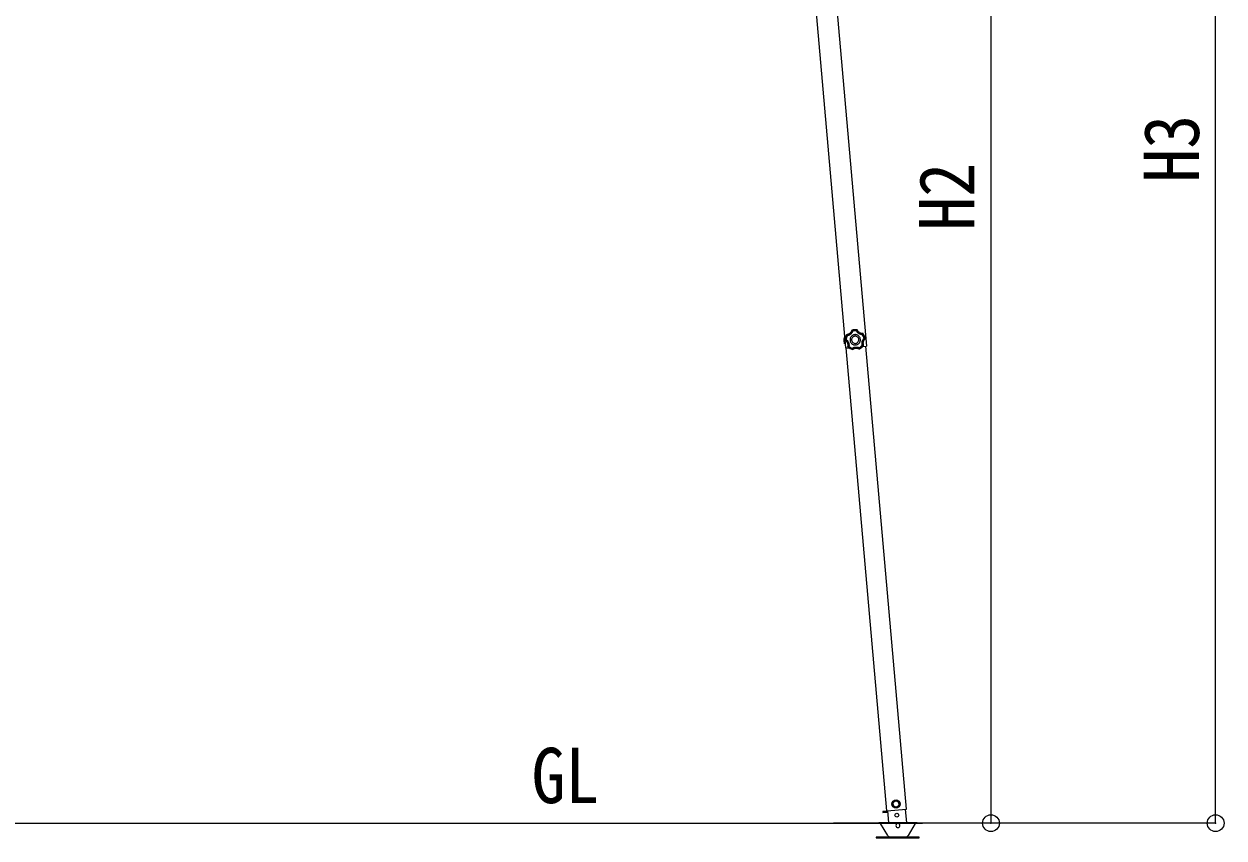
# Model space of a CAD drawing. Units: millimetres at full size; details may follow other scales. Extents: x -9783 to 9892, y -6828 to 6752.
# Drawn here: x -6421 to -3915, y -728 to 971 of the extents above; entities that cross this region are included whole.
import ezdxf
from ezdxf.enums import TextEntityAlignment as Align

# ---------------------------------------------------------------- set-up
doc = ezdxf.new("R2010")
doc.units = ezdxf.units.MM
doc.header["$LTSCALE"] = 35
doc.header["$PDMODE"] = 32
doc.header["$PDSIZE"] = 35
doc.layers.add('0-0_0', color=7, linetype='Continuous', lineweight=9)
doc.layers.add('0-A_寸法', color=4, linetype='Continuous', lineweight=9)
doc.styles.add('ＭＳ ゴシック', font='')
doc.styles.get('ＭＳ ゴシック').set_extended_font_data('MS Gothic')

msp = doc.modelspace()

# ---------------------------------------------------------------- linework, layer by layer
at = {"layer": '0-0_0'}
msp.add_line((-7290.76, -696.92), (-4544.99, -696.92), dxfattribs=at)
at = {"layer": '0-A_寸法', "color": 6}
for p, q in [((-3932.92, -696.92), (-3932.92, 2116.08)), ((-4401.93, 1915.68), (-4401.93, -696.92)), ((-4401.93, -696.92), (-4730.76, -696.92)), ((-3932.92, -696.92), (-4401.93, -696.92))]:
    msp.add_line(p, q, dxfattribs=at)
at = {"layer": '0-A_寸法'}
for p, q in [((-4845.27, 1887.63), (-4705.4, 294.5)), ((-4801.44, 1891.48), (-4661.56, 298.35)), ((-4692.28, 331.39), (-4692.6, 331.06)), ((-4692.29, 331.39), (-4692.6, 331.06)), ((-4692.37, 330.75), (-4692.6, 331.06)), ((-4692.05, 331.08), (-4692.37, 330.75)), ((-4692.05, 331.08), (-4692.37, 330.75)), ((-4692.28, 331.39), (-4692.05, 331.08)), ((-4681.39, 331.83), (-4681.2, 332.17)), ((-4681.03, 331.54), (-4681.39, 331.83)), ((-4681.03, 331.54), (-4681.39, 331.83)), ((-4680.84, 331.88), (-4681.2, 332.17)), ((-4680.84, 331.88), (-4681.2, 332.17)), ((-4680.84, 331.88), (-4681.03, 331.54)), ((-4708.54, 316.47), (-4707.83, 316.52)), ((-4708.54, 316.47), (-4708.09, 309.99)), ((-4707.64, 303.5), (-4708.09, 309.99)), ((-4707.83, 316.52), (-4706.92, 303.55)), ((-4707.64, 303.5), (-4706.92, 303.55)), ((-4706.32, 311.09), (-4705.96, 311.21)), ((-4706.32, 311.09), (-4706.11, 310.68)), ((-4706.32, 311.09), (-4706.11, 310.68)), ((-4705.74, 310.81), (-4706.11, 310.68)), ((-4705.96, 311.21), (-4705.74, 310.81)), ((-4705.96, 311.21), (-4705.74, 310.81)), ((-4703.25, 322.12), (-4703.64, 321.87)), ((-4703.26, 322.12), (-4703.64, 321.87)), ((-4703.37, 321.59), (-4703.64, 321.87)), ((-4702.99, 321.84), (-4703.37, 321.58)), ((-4702.99, 321.84), (-4703.37, 321.59)), ((-4703.25, 322.12), (-4702.99, 321.84)), ((-4669.27, 324.2), (-4669.05, 324.51)), ((-4668.86, 324), (-4669.27, 324.2)), ((-4668.86, 324), (-4669.27, 324.2)), ((-4668.63, 324.32), (-4669.05, 324.51)), ((-4668.63, 324.32), (-4669.05, 324.51)), ((-4668.63, 324.32), (-4668.86, 324)), ((-4665.01, 313.66), (-4664.85, 314.09)), ((-4665.01, 313.66), (-4664.85, 314.09)), ((-4664.63, 313.58), (-4665.01, 313.66)), ((-4664.85, 314.09), (-4664.47, 314.01)), ((-4664.63, 313.58), (-4664.47, 314.01)), ((-4664.63, 313.58), (-4664.47, 314.01)), ((-4705.4, 294.5), (-4698.33, 295.12)), ((-4619.07, -671.5), (-4703.9, 294.63)), ((-4700.9, 297.79), (-4700.55, 297.95)), ((-4700.9, 297.79), (-4700.77, 297.35)), ((-4700.9, 297.79), (-4700.77, 297.35)), ((-4700.42, 297.51), (-4700.77, 297.35)), ((-4700.55, 297.96), (-4700.42, 297.51)), ((-4700.55, 297.95), (-4700.42, 297.51)), ((-4691.36, 291.85), (-4690.9, 291.93)), ((-4691.36, 291.85), (-4690.9, 291.93)), ((-4691.35, 291.46), (-4691.36, 291.85)), ((-4691.35, 291.46), (-4690.9, 291.54)), ((-4691.35, 291.46), (-4690.9, 291.54)), ((-4690.9, 291.93), (-4690.9, 291.54)), ((-4677.08, 292.9), (-4676.62, 292.88)), ((-4677.03, 292.51), (-4677.08, 292.9)), ((-4677.08, 292.9), (-4676.62, 292.88)), ((-4677.03, 292.51), (-4676.57, 292.49)), ((-4677.03, 292.51), (-4676.57, 292.49)), ((-4676.62, 292.88), (-4676.57, 292.49)), ((-4669.64, 297.64), (-4661.56, 298.35)), ((-4668.43, 299.75), (-4668.37, 300.21)), ((-4668.43, 299.75), (-4668.37, 300.21)), ((-4668.06, 299.64), (-4668.43, 299.75)), ((-4668.37, 300.21), (-4668, 300.09)), ((-4668.06, 299.64), (-4668, 300.09)), ((-4668.06, 299.64), (-4668, 300.09)), ((-4578.23, -667.91), (-4663.06, 298.22)), ((-4618.08, -671.7), (-4627.94, -672.57)), ((-4627.94, -672.57), (-4618.08, -671.71)), ((-4627.94, -672.57), (-4627.77, -674.56)), ((-4617.91, -673.7), (-4627.77, -674.56)), ((-4619.08, -671.49), (-4578.24, -667.92)), ((-4618.11, -671.41), (-4615.99, -695.58)), ((-4577.59, -696.25), (-4580.05, -668.08)), ((-4636.26, -695.92), (-4556.26, -695.92)), ((-4636.26, -696.92), (-4636.26, -695.92)), ((-4636.26, -696.92), (-4556.26, -696.92)), ((-4617.57, -722.92), (-4632.29, -697.42)), ((-4560.23, -697.42), (-4574.95, -722.92)), ((-4556.26, -695.92), (-4556.26, -696.92))]:
    msp.add_line(p, q, dxfattribs=at)
for points in [[(-4692.6, 331.06), (-4692.81, 330.42), (-4693.05, 329.79), (-4693.28, 329.26), (-4693.43, 328.96), (-4693.58, 328.66), (-4693.75, 328.36), (-4693.92, 328.07), (-4694.1, 327.79), (-4694.72, 326.9), (-4695.59, 325.89), (-4696.57, 324.98), (-4697.64, 324.17), (-4698.78, 323.49), (-4699.77, 323.03), (-4700.08, 322.9), (-4700.39, 322.78), (-4700.71, 322.67), (-4701.03, 322.57), (-4701.36, 322.48), (-4701.93, 322.34), (-4702.59, 322.21), (-4703.26, 322.12)], [(-4702.99, 321.84), (-4702.33, 321.93), (-4701.68, 322.06), (-4701.1, 322.2), (-4700.78, 322.29), (-4700.47, 322.39), (-4700.15, 322.5), (-4699.85, 322.61), (-4699.54, 322.74), (-4699.04, 322.96), (-4698.46, 323.26), (-4697.89, 323.58), (-4697.58, 323.78), (-4697.3, 323.96), (-4697.03, 324.15), (-4696.77, 324.35), (-4696.5, 324.55), (-4696, 324.98), (-4695.07, 325.91), (-4694.24, 326.94), (-4693.71, 327.74), (-4693.38, 328.31), (-4693.08, 328.9), (-4692.81, 329.5), (-4692.57, 330.12), (-4692.37, 330.75)], [(-4692.37, 330.75), (-4692.33, 330.72), (-4692.26, 330.67), (-4692.14, 330.58), (-4692, 330.47), (-4691.82, 330.33), (-4691.63, 330.18), (-4691.41, 330), (-4691.18, 329.82), (-4690.94, 329.62), (-4690.7, 329.41), (-4690.95, 328.76), (-4691.23, 328.13), (-4691.5, 327.57), (-4691.67, 327.27), (-4691.84, 326.96), (-4692.02, 326.66), (-4692.21, 326.37), (-4692.4, 326.08), (-4693.02, 325.24), (-4693.93, 324.21), (-4694.93, 323.26), (-4695.29, 322.96), (-4695.56, 322.75), (-4695.84, 322.54), (-4696.13, 322.34), (-4696.41, 322.14), (-4696.8, 321.9), (-4697.4, 321.55), (-4698.01, 321.23), (-4698.63, 320.95), (-4699.27, 320.69), (-4699.93, 320.46), (-4700.6, 320.26), (-4701.28, 320.1), (-4701.96, 319.96)], [(-4681.2, 332.17), (-4683.99, 332.54), (-4686.8, 332.53), (-4689.57, 332.15), (-4692.29, 331.39)], [(-4681.2, 332.17), (-4683.99, 332.54), (-4686.8, 332.53), (-4689.57, 332.15), (-4692.28, 331.39)], [(-4681.39, 331.83), (-4684.07, 332.17), (-4686.77, 332.16), (-4689.44, 331.79), (-4692.05, 331.08)], [(-4692.05, 331.08), (-4692.02, 331.05), (-4691.96, 330.98), (-4691.87, 330.87), (-4691.75, 330.72), (-4691.61, 330.55), (-4691.45, 330.36), (-4691.27, 330.14), (-4691.08, 329.91), (-4690.89, 329.67), (-4690.7, 329.41)], [(-4682.5, 329.99), (-4686.63, 330.16), (-4690.7, 329.41)], [(-4681.39, 331.83), (-4681.41, 331.79), (-4681.46, 331.71), (-4681.54, 331.59), (-4681.64, 331.43), (-4681.76, 331.24), (-4681.89, 331.02), (-4682.03, 330.79), (-4682.18, 330.53), (-4682.34, 330.26), (-4682.5, 329.99)], [(-4681.03, 331.54), (-4681.06, 331.51), (-4681.13, 331.45), (-4681.23, 331.34), (-4681.36, 331.21), (-4681.51, 331.05), (-4681.69, 330.87), (-4681.87, 330.67), (-4682.08, 330.45), (-4682.29, 330.22), (-4682.5, 329.99)], [(-4669.27, 324.2), (-4669.29, 324.16), (-4669.32, 324.07), (-4669.36, 323.93), (-4669.43, 323.76), (-4669.5, 323.55), (-4669.59, 323.31), (-4669.69, 323.05), (-4669.79, 322.78), (-4669.91, 322.49), (-4670.03, 322.2), (-4670.73, 322.23), (-4671.43, 322.3), (-4672.12, 322.41), (-4672.82, 322.55), (-4673.5, 322.72), (-4674.5, 323.03), (-4675.78, 323.56), (-4677.01, 324.21), (-4677.53, 324.54), (-4677.83, 324.73), (-4678.12, 324.93), (-4678.4, 325.14), (-4678.68, 325.36), (-4679.01, 325.63), (-4679.53, 326.1), (-4680.03, 326.58), (-4680.51, 327.1), (-4680.96, 327.63), (-4681.38, 328.19), (-4681.78, 328.77), (-4682.15, 329.37), (-4682.5, 329.99)], [(-4681.03, 331.54), (-4680.74, 330.95), (-4680.42, 330.37), (-4680.06, 329.8), (-4679.68, 329.26), (-4679.27, 328.74), (-4678.84, 328.24), (-4678.38, 327.77), (-4677.9, 327.32), (-4677.57, 327.04), (-4677.31, 326.83), (-4677.04, 326.63), (-4676.77, 326.44), (-4676.5, 326.25), (-4676.13, 326.02), (-4674.97, 325.39), (-4673.76, 324.89), (-4672.81, 324.61), (-4672.49, 324.53), (-4672.16, 324.45), (-4671.84, 324.39), (-4671.51, 324.34), (-4671.18, 324.29), (-4670.6, 324.23), (-4669.94, 324.2), (-4669.27, 324.2)], [(-4669.05, 324.51), (-4669.72, 324.51), (-4670.39, 324.54), (-4670.97, 324.6), (-4671.31, 324.65), (-4671.64, 324.7), (-4671.97, 324.77), (-4672.3, 324.84), (-4672.62, 324.92), (-4673.66, 325.24), (-4674.89, 325.76), (-4676.06, 326.41), (-4677.16, 327.18), (-4678.16, 328.05), (-4678.9, 328.85), (-4679.12, 329.1), (-4679.33, 329.37), (-4679.53, 329.64), (-4679.73, 329.91), (-4679.91, 330.19), (-4680.22, 330.69), (-4680.55, 331.28), (-4680.84, 331.88)], [(-4703.64, 321.87), (-4704.85, 319.33), (-4705.71, 316.66), (-4706.2, 313.9), (-4706.33, 311.09)], [(-4703.64, 321.87), (-4704.85, 319.33), (-4705.71, 316.66), (-4706.2, 313.9), (-4706.32, 311.09)], [(-4706.11, 310.68), (-4705.56, 310.29), (-4705.04, 309.87), (-4704.6, 309.48), (-4704.36, 309.25), (-4704.12, 309.01), (-4703.89, 308.76), (-4703.67, 308.51), (-4703.46, 308.25), (-4702.81, 307.38), (-4702.12, 306.24), (-4701.55, 305.03), (-4701.11, 303.76), (-4700.82, 302.46), (-4700.68, 301.39), (-4700.66, 301.05), (-4700.64, 300.71), (-4700.64, 300.38), (-4700.64, 300.04), (-4700.65, 299.71), (-4700.69, 299.12), (-4700.78, 298.45), (-4700.9, 297.79)], [(-4703.37, 321.58), (-4704.53, 319.14), (-4705.35, 316.57), (-4705.83, 313.92), (-4705.96, 311.21)], [(-4705.96, 311.21), (-4705.92, 311.23), (-4705.83, 311.27), (-4705.69, 311.32), (-4705.52, 311.39), (-4705.32, 311.47), (-4705.08, 311.57), (-4704.82, 311.66), (-4704.54, 311.77), (-4704.25, 311.88), (-4703.95, 311.98)], [(-4705.74, 310.81), (-4705.7, 310.83), (-4705.63, 310.89), (-4705.51, 310.97), (-4705.36, 311.07), (-4705.17, 311.2), (-4704.96, 311.34), (-4704.73, 311.49), (-4704.48, 311.65), (-4704.22, 311.82), (-4703.95, 311.98), (-4703.41, 311.54), (-4702.89, 311.08), (-4702.45, 310.65), (-4702.21, 310.4), (-4701.97, 310.14), (-4701.75, 309.88), (-4701.52, 309.61), (-4701.31, 309.34), (-4700.7, 308.49), (-4700, 307.31), (-4699.41, 306.06), (-4699.23, 305.62), (-4699.11, 305.3), (-4699, 304.97), (-4698.9, 304.63), (-4698.8, 304.3), (-4698.69, 303.86), (-4698.54, 303.18), (-4698.43, 302.5), (-4698.35, 301.82), (-4698.3, 301.13), (-4698.29, 300.44), (-4698.31, 299.74), (-4698.36, 299.04), (-4698.44, 298.35)], [(-4700.55, 297.95), (-4700.43, 298.61), (-4700.35, 299.27), (-4700.31, 299.86), (-4700.29, 300.19), (-4700.29, 300.52), (-4700.3, 300.85), (-4700.31, 301.18), (-4700.33, 301.51), (-4700.39, 302.06), (-4700.49, 302.7), (-4700.63, 303.35), (-4700.71, 303.7), (-4700.8, 304.02), (-4700.9, 304.33), (-4701.01, 304.65), (-4701.12, 304.96), (-4701.38, 305.57), (-4701.97, 306.74), (-4702.69, 307.85), (-4703.29, 308.6), (-4703.73, 309.09), (-4704.2, 309.56), (-4704.69, 310), (-4705.2, 310.42), (-4705.74, 310.81)], [(-4703.37, 321.58), (-4703.36, 321.57), (-4703.35, 321.55), (-4703.32, 321.53), (-4703.29, 321.49), (-4703.26, 321.45), (-4703.21, 321.4), (-4703.17, 321.34), (-4703.11, 321.27), (-4703.05, 321.2), (-4702.99, 321.12), (-4702.91, 321.03), (-4702.75, 320.85), (-4702.58, 320.66), (-4702.44, 320.5), (-4702.35, 320.39), (-4702.26, 320.29), (-4702.16, 320.18), (-4702.06, 320.07), (-4701.96, 319.96), (-4703.4, 316.08), (-4703.95, 311.98)], [(-4702.99, 321.84), (-4702.98, 321.83), (-4702.97, 321.8), (-4702.96, 321.77), (-4702.93, 321.73), (-4702.91, 321.68), (-4702.88, 321.62), (-4702.84, 321.56), (-4702.8, 321.48), (-4702.76, 321.4), (-4702.71, 321.31), (-4702.66, 321.2), (-4702.55, 320.99), (-4702.42, 320.77), (-4702.32, 320.58), (-4702.25, 320.46), (-4702.18, 320.34), (-4702.11, 320.21), (-4702.04, 320.09), (-4701.96, 319.96)], [(-4674.56, 312.33), (-4674.69, 313.43), (-4674.93, 314.49), (-4675.27, 315.5), (-4675.7, 316.46), (-4676.22, 317.37), (-4676.82, 318.22), (-4677.5, 319.01), (-4678.25, 319.73), (-4679.06, 320.37), (-4679.93, 320.93), (-4680.86, 321.41), (-4681.83, 321.79), (-4682.85, 322.09), (-4683.9, 322.28), (-4684.98, 322.37), (-4686.08, 322.35), (-4687.18, 322.22), (-4688.24, 321.98), (-4689.25, 321.64), (-4690.22, 321.21), (-4691.13, 320.69), (-4691.98, 320.09), (-4692.76, 319.41), (-4693.48, 318.66), (-4694.12, 317.85), (-4694.68, 316.98), (-4695.16, 316.05), (-4695.55, 315.08), (-4695.84, 314.06), (-4696.03, 313.01), (-4696.12, 311.93), (-4696.1, 310.82), (-4695.97, 309.73), (-4695.73, 308.67), (-4695.39, 307.66), (-4694.96, 306.69), (-4694.44, 305.78), (-4693.84, 304.93), (-4693.16, 304.15)], [(-4693.16, 304.15), (-4692.41, 303.43), (-4691.6, 302.79), (-4690.73, 302.23), (-4689.8, 301.75), (-4688.83, 301.36), (-4687.81, 301.07), (-4686.76, 300.88), (-4685.68, 300.79), (-4684.58, 300.81), (-4683.48, 300.94), (-4682.42, 301.18), (-4681.41, 301.52), (-4680.44, 301.95), (-4679.53, 302.47), (-4678.68, 303.07), (-4677.9, 303.75), (-4677.18, 304.5), (-4676.54, 305.31), (-4675.98, 306.18), (-4675.5, 307.11), (-4675.11, 308.08), (-4674.82, 309.09), (-4674.63, 310.15), (-4674.54, 311.23), (-4674.56, 312.33)], [(-4668.37, 300.21), (-4668.41, 300.21), (-4668.51, 300.21), (-4668.65, 300.21), (-4668.83, 300.22), (-4669.05, 300.22), (-4669.31, 300.23), (-4669.58, 300.24), (-4669.88, 300.26), (-4670.19, 300.28), (-4670.5, 300.3), (-4670.69, 300.98), (-4670.83, 301.67), (-4670.95, 302.37), (-4671.03, 303.07), (-4671.08, 303.77), (-4671.09, 304.81), (-4670.98, 306.2), (-4670.74, 307.57), (-4670.6, 308.17), (-4670.5, 308.51), (-4670.4, 308.84), (-4670.29, 309.18), (-4670.17, 309.51), (-4670.01, 309.91), (-4669.73, 310.55), (-4669.42, 311.17), (-4669.08, 311.78), (-4668.71, 312.38), (-4668.31, 312.96), (-4667.88, 313.52), (-4667.43, 314.06), (-4666.95, 314.57)], [(-4668.86, 324), (-4668.88, 323.96), (-4668.93, 323.88), (-4669.01, 323.76), (-4669.11, 323.6), (-4669.22, 323.41), (-4669.36, 323.2), (-4669.51, 322.96), (-4669.67, 322.72), (-4669.85, 322.46), (-4670.03, 322.2)], [(-4666.95, 314.57), (-4668.06, 318.56), (-4670.03, 322.2)], [(-4665.01, 313.66), (-4665.49, 313.19), (-4665.94, 312.71), (-4666.37, 312.2), (-4666.77, 311.67), (-4667.14, 311.12), (-4667.48, 310.55), (-4667.79, 309.97), (-4668.06, 309.38), (-4668.23, 308.97), (-4668.35, 308.66), (-4668.45, 308.35), (-4668.55, 308.03), (-4668.65, 307.71), (-4668.76, 307.29), (-4668.99, 305.99), (-4669.09, 304.68), (-4669.07, 303.7), (-4669.05, 303.36), (-4669.02, 303.03), (-4668.98, 302.7), (-4668.93, 302.38), (-4668.87, 302.05), (-4668.74, 301.48), (-4668.57, 300.84), (-4668.37, 300.21)], [(-4664.85, 314.09), (-4665.36, 316.75), (-4666.2, 319.31), (-4667.37, 321.73), (-4668.86, 324)], [(-4668, 300.09), (-4668.21, 300.73), (-4668.38, 301.38), (-4668.51, 301.95), (-4668.57, 302.28), (-4668.62, 302.61), (-4668.66, 302.94), (-4668.69, 303.28), (-4668.71, 303.62), (-4668.73, 304.7), (-4668.61, 306.03), (-4668.36, 307.34), (-4667.97, 308.63), (-4667.44, 309.85), (-4666.92, 310.8), (-4666.74, 311.09), (-4666.56, 311.37), (-4666.37, 311.64), (-4666.17, 311.91), (-4665.96, 312.18), (-4665.58, 312.63), (-4665.12, 313.12), (-4664.63, 313.58)], [(-4664.47, 314.01), (-4664.98, 316.78), (-4665.86, 319.45), (-4667.08, 321.97), (-4668.63, 324.32)], [(-4664.47, 314.01), (-4664.99, 316.78), (-4665.86, 319.44), (-4667.08, 321.97), (-4668.63, 324.32)], [(-4664.85, 314.09), (-4664.9, 314.1), (-4664.99, 314.12), (-4665.13, 314.16), (-4665.31, 314.2), (-4665.53, 314.26), (-4665.77, 314.31), (-4666.04, 314.38), (-4666.33, 314.44), (-4666.64, 314.51), (-4666.95, 314.57)], [(-4665.01, 313.66), (-4665.05, 313.68), (-4665.14, 313.72), (-4665.26, 313.78), (-4665.43, 313.87), (-4665.63, 313.96), (-4665.86, 314.07), (-4666.1, 314.19), (-4666.37, 314.32), (-4666.66, 314.44), (-4666.95, 314.57)], [(-4700.77, 297.35), (-4698.73, 295.41), (-4696.46, 293.77), (-4693.99, 292.44), (-4691.35, 291.46)], [(-4700.77, 297.35), (-4698.73, 295.41), (-4696.46, 293.77), (-4693.99, 292.45), (-4691.35, 291.46)], [(-4700.55, 297.96), (-4700.5, 297.96), (-4700.41, 297.98), (-4700.27, 298), (-4700.09, 298.03), (-4699.87, 298.07), (-4699.62, 298.11), (-4699.35, 298.16), (-4699.06, 298.22), (-4698.75, 298.28), (-4698.44, 298.35)], [(-4700.42, 297.51), (-4700.38, 297.53), (-4700.29, 297.56), (-4700.16, 297.62), (-4699.99, 297.69), (-4699.78, 297.77), (-4699.55, 297.87), (-4699.29, 297.98), (-4699.02, 298.09), (-4698.73, 298.22), (-4698.44, 298.35)], [(-4700.42, 297.51), (-4698.45, 295.66), (-4696.26, 294.08), (-4693.89, 292.81), (-4691.36, 291.85)], [(-4698.44, 298.35), (-4695.2, 295.78), (-4691.47, 293.99)], [(-4690.9, 291.93), (-4690.92, 291.97), (-4690.95, 292.06), (-4690.99, 292.2), (-4691.04, 292.38), (-4691.1, 292.59), (-4691.17, 292.83), (-4691.24, 293.1), (-4691.32, 293.39), (-4691.4, 293.69), (-4691.47, 293.99), (-4690.88, 294.38), (-4690.27, 294.73), (-4689.65, 295.05), (-4689.01, 295.35), (-4688.36, 295.61), (-4687.36, 295.94), (-4686.01, 296.27), (-4684.63, 296.47), (-4684.02, 296.51), (-4683.67, 296.53), (-4683.32, 296.53), (-4682.97, 296.53), (-4682.62, 296.52), (-4682.18, 296.49), (-4681.49, 296.42), (-4680.8, 296.32), (-4680.11, 296.19), (-4679.43, 296.02), (-4678.76, 295.82), (-4678.09, 295.58), (-4677.44, 295.32), (-4676.8, 295.02)], [(-4691.36, 291.85), (-4691.36, 291.89), (-4691.37, 291.99), (-4691.38, 292.13), (-4691.39, 292.32), (-4691.41, 292.54), (-4691.42, 292.79), (-4691.44, 293.07), (-4691.45, 293.37), (-4691.46, 293.68), (-4691.47, 293.99)], [(-4677.08, 292.9), (-4677.66, 293.21), (-4678.26, 293.49), (-4678.88, 293.74), (-4679.51, 293.95), (-4680.14, 294.14), (-4680.79, 294.28), (-4681.44, 294.4), (-4682.09, 294.47), (-4682.53, 294.51), (-4682.86, 294.52), (-4683.19, 294.53), (-4683.52, 294.53), (-4683.85, 294.52), (-4684.29, 294.49), (-4685.59, 294.31), (-4686.87, 294), (-4687.8, 293.68), (-4688.11, 293.55), (-4688.42, 293.42), (-4688.72, 293.28), (-4689.01, 293.13), (-4689.3, 292.98), (-4689.81, 292.68), (-4690.37, 292.32), (-4690.9, 291.93)], [(-4690.9, 291.54), (-4690.36, 291.94), (-4689.8, 292.31), (-4689.29, 292.6), (-4688.99, 292.76), (-4688.69, 292.91), (-4688.39, 293.05), (-4688.08, 293.19), (-4687.77, 293.31), (-4686.74, 293.66), (-4685.44, 293.97), (-4684.11, 294.13), (-4682.77, 294.15), (-4681.45, 294.03), (-4680.38, 293.83), (-4680.05, 293.75), (-4679.73, 293.66), (-4679.41, 293.56), (-4679.09, 293.45), (-4678.77, 293.34), (-4678.23, 293.12), (-4677.62, 292.83), (-4677.03, 292.51)], [(-4677.08, 292.9), (-4677.07, 292.94), (-4677.05, 293.03), (-4677.03, 293.18), (-4677.01, 293.36), (-4676.97, 293.58), (-4676.94, 293.83), (-4676.9, 294.1), (-4676.87, 294.4), (-4676.83, 294.7), (-4676.8, 295.02)], [(-4676.8, 295.02), (-4673.36, 297.31), (-4670.5, 300.3)], [(-4676.62, 292.88), (-4676.62, 292.92), (-4676.63, 293.02), (-4676.64, 293.16), (-4676.65, 293.35), (-4676.66, 293.57), (-4676.68, 293.82), (-4676.71, 294.1), (-4676.74, 294.39), (-4676.77, 294.7), (-4676.8, 295.02)], [(-4676.62, 292.88), (-4674.24, 294.18), (-4672.07, 295.78), (-4670.12, 297.64), (-4668.43, 299.75)], [(-4676.57, 292.49), (-4674.09, 293.84), (-4671.83, 295.49), (-4669.81, 297.43), (-4668.06, 299.64)], [(-4676.57, 292.49), (-4674.09, 293.84), (-4671.83, 295.49), (-4669.81, 297.43), (-4668.06, 299.63)], [(-4668.43, 299.75), (-4668.47, 299.76), (-4668.56, 299.78), (-4668.7, 299.82), (-4668.88, 299.86), (-4669.1, 299.92), (-4669.35, 299.98), (-4669.61, 300.05), (-4669.9, 300.13), (-4670.2, 300.21), (-4670.5, 300.3)], [(-4627.94, -672.57), (-4627.77, -674.56), (-4617.91, -673.7)]]:
    msp.add_lwpolyline(points, dxfattribs=at)
for points in [[(-4677.85, 312.1), (-4678.1, 313.6), (-4678.64, 314.97), (-4679.42, 316.2), (-4680.41, 317.24), (-4681.58, 318.08), (-4682.9, 318.68), (-4684.34, 319.02), (-4685.85, 319.06), (-4687.35, 318.81), (-4688.73, 318.27), (-4689.95, 317.49), (-4690.99, 316.5), (-4691.83, 315.33), (-4692.43, 314.01), (-4692.77, 312.57), (-4692.81, 311.05), (-4692.56, 309.56), (-4692.02, 308.18), (-4691.24, 306.96), (-4690.25, 305.92), (-4689.08, 305.08), (-4687.76, 304.48), (-4686.33, 304.14), (-4684.81, 304.09), (-4683.31, 304.35), (-4681.93, 304.89), (-4680.71, 305.66), (-4679.67, 306.66), (-4678.83, 307.83), (-4678.23, 309.15), (-4677.89, 310.58)], [(-4600.85, -649.64), (-4607, -653.95), (-4606.34, -661.43), (-4599.54, -664.6), (-4593.39, -660.29), (-4594.05, -652.82)], [(-4551.51, -727.92), (-4551.51, -725.92), (-4641.51, -725.92), (-4641.51, -727.92)]]:
    msp.add_lwpolyline(points, close=True, dxfattribs=at)
for centre, radius in [((-4600.19, -657.12), 8.5), ((-4600.19, -657.12), 7.7), ((-4600.19, -657.12), 6.5), ((-4598.55, -680.34), 4)]:
    msp.add_circle(centre, radius, dxfattribs=at)
for centre, radius, start, end in [((-4689.22, 311.31), 20, 165.03443, 202.96557), ((-4633.16, -697.92), 1, 30, 90), ((-4596.26, -701.92), 4.25, 183.37229, 176.62771), ((-4559.36, -697.92), 1, 90, 150), ((-4612.37, -719.92), 6, 210, 270), ((-4580.14, -719.92), 6, 270, 330)]:
    msp.add_arc(centre, radius, start, end, dxfattribs=at)
at = {"layer": '0-A_寸法', "color": 6}
for p in [(-4401.93, -696.92), (-3932.92, -696.92)]:
    msp.add_point(p, dxfattribs=at)

# ---------------------------------------------------------------- texts
at = {"layer": '0-0_0', "style": 'ＭＳ ゴシック', "width": 0.9}
msp.add_text('GL', height=115.5, dxfattribs=at).set_placement((-5361.06, -689.86), align=Align.BOTTOM_LEFT)
at = {"layer": '0-A_寸法', "color": 7, "style": 'ＭＳ ゴシック', "width": 0.9}
for s, p in [('H3', (-3932.92, 639.58)), ('H2', (-4401.93, 539.38))]:
    msp.add_text(s, height=115.5, rotation=90, dxfattribs=at).set_placement(p, align=Align.BOTTOM_LEFT)

doc.saveas('drawing.dxf')
